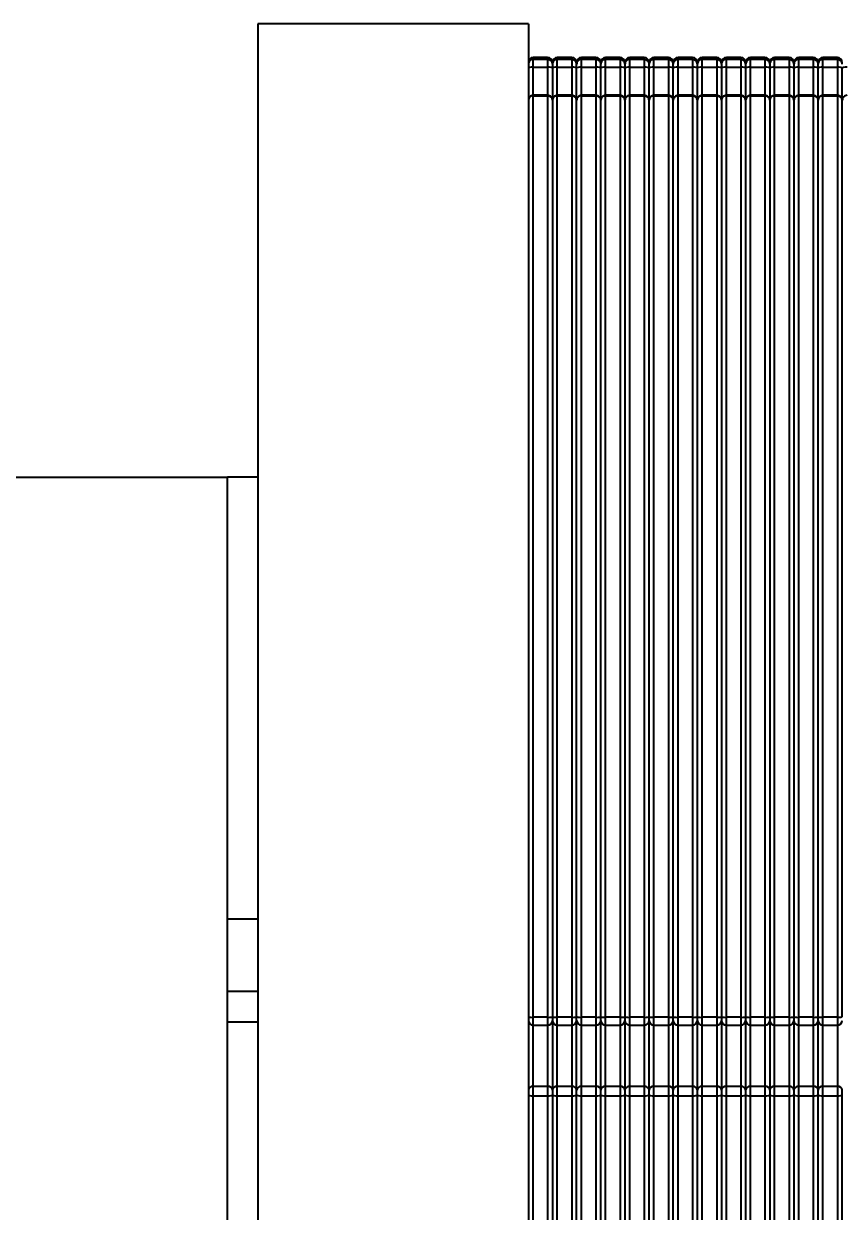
# Model space of a CAD drawing. Header units: millimetres. Extents: x 15 to 415, y 5 to 292.
# Drawn here: x 291.08 to 308.02, y 239.38 to 263.99 of the extents above; entities that cross this region are included whole.
import ezdxf

# ---------------------------------------------------------------- set-up
doc = ezdxf.new("R2010")
doc.units = ezdxf.units.MM
doc.layers.add('Geometries', color=7, linetype='Continuous')

msp = doc.modelspace()

# ---------------------------------------------------------------- linework, layer by layer
at = {"layer": 'Geometries', "linetype": 'Continuous', "lineweight": 40}
for p, q in [((301.524, 263.994), (295.924, 263.994)), ((295.924, 263.994), (295.924, 254.605)), ((301.524, 263.994), (301.524, 263.194)), ((301.524, 263.194), (301.524, 263.157)), ((301.524, 263.157), (301.524, 263.077)), ((301.624, 263.257), (301.624, 263.294)), ((301.924, 263.294), (301.624, 263.294)), ((301.924, 263.257), (301.624, 263.257)), ((301.624, 263.097), (301.624, 263.257)), ((301.624, 263.097), (301.924, 263.097)), ((301.624, 262.513), (301.624, 263.097)), ((301.924, 263.294), (301.924, 263.257)), ((301.924, 263.257), (301.924, 263.097)), ((301.924, 263.097), (301.924, 262.513)), ((302.024, 263.194), (302.024, 263.157)), ((302.024, 263.157), (302.024, 263.077)), ((302.424, 263.294), (302.124, 263.294)), ((302.124, 263.257), (302.124, 263.294)), ((302.124, 263.097), (302.124, 263.257)), ((302.424, 263.257), (302.124, 263.257)), ((302.124, 263.097), (302.424, 263.097)), ((302.124, 262.513), (302.124, 263.097)), ((302.424, 263.294), (302.424, 263.257)), ((302.424, 263.257), (302.424, 263.097)), ((302.424, 263.097), (302.424, 262.513)), ((302.524, 263.157), (302.524, 263.194)), ((302.524, 263.077), (302.524, 263.157)), ((302.624, 263.257), (302.624, 263.294)), ((302.924, 263.294), (302.624, 263.294)), ((302.624, 263.097), (302.624, 263.257)), ((302.924, 263.257), (302.624, 263.257)), ((302.624, 263.097), (302.924, 263.097)), ((302.624, 262.513), (302.624, 263.097)), ((302.924, 263.294), (302.924, 263.257)), ((302.924, 263.257), (302.924, 263.097)), ((302.924, 263.097), (302.924, 262.513)), ((303.024, 263.157), (303.024, 263.194)), ((303.024, 263.077), (303.024, 263.157)), ((303.424, 263.294), (303.124, 263.294)), ((303.124, 263.257), (303.124, 263.294)), ((303.424, 263.257), (303.124, 263.257)), ((303.124, 263.097), (303.124, 263.257)), ((303.124, 263.097), (303.424, 263.097)), ((303.124, 262.513), (303.124, 263.097)), ((303.424, 263.294), (303.424, 263.257)), ((303.424, 263.257), (303.424, 263.097)), ((303.424, 263.097), (303.424, 262.513)), ((303.524, 263.194), (303.524, 263.157)), ((303.524, 263.157), (303.524, 263.077)), ((303.924, 263.294), (303.624, 263.294)), ((303.624, 263.257), (303.624, 263.294)), ((303.924, 263.257), (303.624, 263.257)), ((303.624, 263.097), (303.624, 263.257)), ((303.624, 263.097), (303.924, 263.097)), ((303.624, 262.513), (303.624, 263.097)), ((303.924, 263.294), (303.924, 263.257)), ((303.924, 263.257), (303.924, 263.097)), ((303.924, 263.097), (303.924, 262.513)), ((304.024, 263.157), (304.024, 263.194)), ((304.024, 263.077), (304.024, 263.157)), ((304.424, 263.294), (304.124, 263.294)), ((304.124, 263.257), (304.124, 263.294)), ((304.424, 263.257), (304.124, 263.257)), ((304.124, 263.097), (304.124, 263.257)), ((304.124, 263.097), (304.424, 263.097)), ((304.124, 262.513), (304.124, 263.097)), ((304.424, 263.294), (304.424, 263.257)), ((304.424, 263.257), (304.424, 263.097)), ((304.424, 263.097), (304.424, 262.513)), ((304.524, 263.157), (304.524, 263.194)), ((304.524, 263.077), (304.524, 263.157)), ((304.924, 263.294), (304.624, 263.294)), ((304.624, 263.257), (304.624, 263.294)), ((304.924, 263.257), (304.624, 263.257)), ((304.624, 263.097), (304.624, 263.257)), ((304.624, 262.513), (304.624, 263.097)), ((304.624, 263.097), (304.924, 263.097)), ((304.924, 263.294), (304.924, 263.257)), ((304.924, 263.257), (304.924, 263.097)), ((304.924, 263.097), (304.924, 262.513)), ((305.024, 263.157), (305.024, 263.194)), ((305.024, 263.077), (305.024, 263.157)), ((305.424, 263.294), (305.124, 263.294)), ((305.124, 263.257), (305.124, 263.294)), ((305.124, 263.097), (305.124, 263.257)), ((305.424, 263.257), (305.124, 263.257)), ((305.124, 263.097), (305.424, 263.097)), ((305.124, 262.513), (305.124, 263.097)), ((305.424, 263.294), (305.424, 263.257)), ((305.424, 263.257), (305.424, 263.097)), ((305.424, 263.097), (305.424, 262.513)), ((305.524, 263.194), (305.524, 263.157)), ((305.524, 263.157), (305.524, 263.077)), ((305.924, 263.294), (305.624, 263.294)), ((305.624, 263.257), (305.624, 263.294)), ((305.924, 263.257), (305.624, 263.257)), ((305.624, 263.097), (305.624, 263.257)), ((305.624, 263.097), (305.924, 263.097)), ((305.624, 262.513), (305.624, 263.097)), ((305.924, 263.294), (305.924, 263.257)), ((305.924, 263.257), (305.924, 263.097)), ((305.924, 263.097), (305.924, 262.513)), ((306.024, 263.194), (306.024, 263.157)), ((306.024, 263.157), (306.024, 263.077)), ((306.424, 263.294), (306.124, 263.294)), ((306.124, 263.257), (306.124, 263.294)), ((306.424, 263.257), (306.124, 263.257)), ((306.124, 263.097), (306.124, 263.257)), ((306.124, 263.097), (306.424, 263.097)), ((306.124, 262.513), (306.124, 263.097)), ((306.424, 263.294), (306.424, 263.257)), ((306.424, 263.257), (306.424, 263.097)), ((306.424, 263.097), (306.424, 262.513)), ((306.524, 263.194), (306.524, 263.157)), ((306.524, 263.157), (306.524, 263.077)), ((306.924, 263.294), (306.624, 263.294)), ((306.624, 263.257), (306.624, 263.294)), ((306.924, 263.257), (306.624, 263.257)), ((306.624, 263.097), (306.624, 263.257)), ((306.624, 263.097), (306.924, 263.097)), ((306.624, 262.513), (306.624, 263.097)), ((306.924, 263.294), (306.924, 263.257)), ((306.924, 263.257), (306.924, 263.097)), ((306.924, 263.097), (306.924, 262.513)), ((307.024, 263.194), (307.024, 263.157)), ((307.024, 263.157), (307.024, 263.077)), ((307.124, 263.257), (307.124, 263.294)), ((307.424, 263.294), (307.124, 263.294)), ((307.424, 263.257), (307.124, 263.257)), ((307.124, 263.097), (307.124, 263.257)), ((307.124, 263.097), (307.424, 263.097)), ((307.124, 262.513), (307.124, 263.097)), ((307.424, 263.294), (307.424, 263.257)), ((307.424, 263.257), (307.424, 263.097)), ((307.424, 263.097), (307.424, 262.513)), ((307.524, 263.157), (307.524, 263.194)), ((307.524, 263.077), (307.524, 263.157)), ((307.624, 263.257), (307.624, 263.294)), ((307.924, 263.294), (307.624, 263.294)), ((307.924, 263.257), (307.624, 263.257)), ((307.624, 263.097), (307.624, 263.257)), ((307.624, 263.097), (307.924, 263.097)), ((307.624, 262.513), (307.624, 263.097)), ((307.924, 263.294), (307.924, 263.257)), ((307.924, 263.257), (307.924, 263.097)), ((307.924, 263.097), (307.924, 262.513)), ((308.024, 263.157), (308.024, 263.194)), ((301.524, 263.077), (301.524, 262.413)), ((302.024, 263.077), (302.024, 262.413)), ((302.524, 262.413), (302.524, 263.077)), ((303.024, 262.413), (303.024, 263.077)), ((303.524, 263.077), (303.524, 262.413)), ((304.024, 262.413), (304.024, 263.077)), ((304.524, 262.413), (304.524, 263.077)), ((305.024, 262.413), (305.024, 263.077)), ((305.524, 263.077), (305.524, 262.413)), ((306.024, 263.077), (306.024, 262.413)), ((306.524, 263.077), (306.524, 262.413)), ((307.024, 263.077), (307.024, 262.413)), ((307.524, 262.413), (307.524, 263.077)), ((308.024, 262.413), (308.024, 263.077)), ((301.524, 262.413), (301.524, 262.409)), ((301.524, 262.409), (301.524, 243.432)), ((301.924, 262.513), (301.624, 262.513)), ((301.624, 262.504), (301.624, 262.513)), ((301.624, 262.504), (301.924, 262.504)), ((301.624, 243.419), (301.624, 262.504)), ((301.924, 262.513), (301.924, 262.504)), ((301.924, 262.504), (301.924, 243.419)), ((302.024, 262.413), (302.024, 262.409)), ((302.024, 262.409), (302.024, 243.432)), ((302.424, 262.513), (302.124, 262.513)), ((302.124, 262.504), (302.124, 262.513)), ((302.124, 262.504), (302.424, 262.504)), ((302.124, 243.419), (302.124, 262.504)), ((302.424, 262.513), (302.424, 262.504)), ((302.424, 262.504), (302.424, 243.419)), ((302.524, 262.409), (302.524, 262.413)), ((302.524, 243.432), (302.524, 262.409)), ((302.924, 262.513), (302.624, 262.513)), ((302.624, 262.504), (302.624, 262.513)), ((302.624, 262.504), (302.924, 262.504)), ((302.624, 243.419), (302.624, 262.504)), ((302.924, 262.513), (302.924, 262.504)), ((302.924, 262.504), (302.924, 243.419)), ((303.024, 262.409), (303.024, 262.413)), ((303.024, 243.432), (303.024, 262.409)), ((303.424, 262.513), (303.124, 262.513)), ((303.124, 262.504), (303.124, 262.513)), ((303.124, 262.504), (303.424, 262.504)), ((303.124, 243.419), (303.124, 262.504)), ((303.424, 262.513), (303.424, 262.504)), ((303.424, 262.504), (303.424, 243.419)), ((303.524, 262.413), (303.524, 262.409)), ((303.524, 262.409), (303.524, 243.432)), ((303.924, 262.513), (303.624, 262.513)), ((303.624, 262.504), (303.624, 262.513)), ((303.624, 262.504), (303.924, 262.504)), ((303.624, 243.419), (303.624, 262.504)), ((303.924, 262.513), (303.924, 262.504)), ((303.924, 262.504), (303.924, 243.419)), ((304.024, 262.409), (304.024, 262.413)), ((304.024, 243.432), (304.024, 262.409)), ((304.424, 262.513), (304.124, 262.513)), ((304.124, 262.504), (304.124, 262.513)), ((304.124, 262.504), (304.424, 262.504)), ((304.124, 243.419), (304.124, 262.504)), ((304.424, 262.513), (304.424, 262.504)), ((304.424, 262.504), (304.424, 243.419)), ((304.524, 262.409), (304.524, 262.413)), ((304.524, 243.432), (304.524, 262.409)), ((304.924, 262.513), (304.624, 262.513)), ((304.624, 262.504), (304.624, 262.513)), ((304.624, 262.504), (304.924, 262.504)), ((304.624, 243.419), (304.624, 262.504)), ((304.924, 262.513), (304.924, 262.504)), ((304.924, 262.504), (304.924, 243.419)), ((305.024, 262.409), (305.024, 262.413)), ((305.024, 243.432), (305.024, 262.409)), ((305.424, 262.513), (305.124, 262.513)), ((305.124, 262.504), (305.124, 262.513)), ((305.124, 262.504), (305.424, 262.504)), ((305.124, 243.419), (305.124, 262.504)), ((305.424, 262.513), (305.424, 262.504)), ((305.424, 262.504), (305.424, 243.419)), ((305.524, 262.413), (305.524, 262.409)), ((305.524, 262.409), (305.524, 243.432)), ((305.924, 262.513), (305.624, 262.513)), ((305.624, 262.504), (305.624, 262.513)), ((305.624, 262.504), (305.924, 262.504)), ((305.624, 243.419), (305.624, 262.504)), ((305.924, 262.513), (305.924, 262.504)), ((305.924, 262.504), (305.924, 243.419)), ((306.024, 262.413), (306.024, 262.409)), ((306.024, 262.409), (306.024, 243.432)), ((306.424, 262.513), (306.124, 262.513)), ((306.124, 262.504), (306.124, 262.513)), ((306.124, 262.504), (306.424, 262.504)), ((306.124, 243.419), (306.124, 262.504)), ((306.424, 262.513), (306.424, 262.504)), ((306.424, 262.504), (306.424, 243.419)), ((306.524, 262.413), (306.524, 262.409)), ((306.524, 262.409), (306.524, 243.432)), ((306.924, 262.513), (306.624, 262.513)), ((306.624, 262.504), (306.624, 262.513)), ((306.624, 262.504), (306.924, 262.504)), ((306.624, 243.419), (306.624, 262.504)), ((306.924, 262.513), (306.924, 262.504)), ((306.924, 262.504), (306.924, 243.419)), ((307.024, 262.413), (307.024, 262.409)), ((307.024, 262.409), (307.024, 243.432)), ((307.424, 262.513), (307.124, 262.513)), ((307.124, 262.504), (307.124, 262.513)), ((307.124, 262.504), (307.424, 262.504)), ((307.124, 243.419), (307.124, 262.504)), ((307.424, 262.513), (307.424, 262.504)), ((307.424, 262.504), (307.424, 243.419)), ((307.524, 262.409), (307.524, 262.413)), ((307.524, 243.432), (307.524, 262.409)), ((307.924, 262.513), (307.624, 262.513)), ((307.624, 262.504), (307.624, 262.513)), ((307.624, 262.504), (307.924, 262.504)), ((307.624, 243.419), (307.624, 262.504)), ((307.924, 262.513), (307.924, 262.504)), ((307.924, 262.504), (307.924, 243.419)), ((308.024, 262.409), (308.024, 262.413)), ((308.024, 243.432), (308.024, 262.409)), ((273.416, 254.605), (295.297, 254.605)), ((295.297, 245.453), (295.297, 254.605)), ((295.924, 254.605), (295.297, 254.605)), ((295.924, 254.605), (295.924, 245.453)), ((295.297, 243.962), (295.297, 245.453)), ((295.924, 245.453), (295.297, 245.453)), ((295.924, 245.453), (295.924, 243.962)), ((295.297, 243.319), (295.297, 243.962)), ((295.297, 243.962), (295.924, 243.962)), ((295.924, 243.962), (295.924, 243.319)), ((301.524, 243.432), (301.524, 243.352)), ((301.924, 243.419), (301.624, 243.419)), ((301.624, 243.258), (301.624, 243.419)), ((301.924, 243.419), (301.924, 243.258)), ((302.024, 243.432), (302.024, 243.352)), ((302.424, 243.419), (302.124, 243.419)), ((302.124, 243.258), (302.124, 243.419)), ((302.424, 243.419), (302.424, 243.258)), ((302.524, 243.352), (302.524, 243.432)), ((302.924, 243.419), (302.624, 243.419)), ((302.624, 243.258), (302.624, 243.419)), ((302.924, 243.419), (302.924, 243.258)), ((303.024, 243.352), (303.024, 243.432)), ((303.424, 243.419), (303.124, 243.419)), ((303.124, 243.258), (303.124, 243.419)), ((303.424, 243.419), (303.424, 243.258)), ((303.524, 243.432), (303.524, 243.352)), ((303.924, 243.419), (303.624, 243.419)), ((303.624, 243.258), (303.624, 243.419)), ((303.924, 243.419), (303.924, 243.258)), ((304.024, 243.352), (304.024, 243.432)), ((304.424, 243.419), (304.124, 243.419)), ((304.124, 243.258), (304.124, 243.419)), ((304.424, 243.419), (304.424, 243.258)), ((304.524, 243.352), (304.524, 243.432)), ((304.924, 243.419), (304.624, 243.419)), ((304.624, 243.258), (304.624, 243.419)), ((304.924, 243.419), (304.924, 243.258)), ((305.024, 243.352), (305.024, 243.432)), ((305.424, 243.419), (305.124, 243.419)), ((305.124, 243.258), (305.124, 243.419)), ((305.424, 243.419), (305.424, 243.258)), ((305.524, 243.432), (305.524, 243.352)), ((305.924, 243.419), (305.624, 243.419)), ((305.624, 243.258), (305.624, 243.419)), ((305.924, 243.419), (305.924, 243.258)), ((306.024, 243.432), (306.024, 243.352)), ((306.424, 243.419), (306.124, 243.419)), ((306.124, 243.258), (306.124, 243.419)), ((306.424, 243.419), (306.424, 243.258)), ((306.524, 243.432), (306.524, 243.352)), ((306.924, 243.419), (306.624, 243.419)), ((306.624, 243.258), (306.624, 243.419)), ((306.924, 243.419), (306.924, 243.258)), ((307.024, 243.432), (307.024, 243.352)), ((307.424, 243.419), (307.124, 243.419)), ((307.124, 243.258), (307.124, 243.419)), ((307.424, 243.419), (307.424, 243.258)), ((307.524, 243.352), (307.524, 243.432)), ((307.924, 243.419), (307.624, 243.419)), ((307.624, 243.258), (307.624, 243.419)), ((307.924, 243.419), (307.924, 243.258)), ((295.297, 231.509), (295.297, 243.319)), ((295.924, 243.319), (295.297, 243.319)), ((295.924, 243.319), (295.924, 227.594)), ((301.524, 243.352), (301.524, 241.914)), ((301.624, 243.258), (301.924, 243.258)), ((301.624, 241.989), (301.624, 243.258)), ((301.924, 243.258), (301.924, 241.989)), ((302.024, 243.352), (302.024, 241.914)), ((302.124, 241.989), (302.124, 243.258)), ((302.124, 243.258), (302.424, 243.258)), ((302.424, 243.258), (302.424, 241.989)), ((302.524, 241.914), (302.524, 243.352)), ((302.624, 243.258), (302.924, 243.258)), ((302.624, 241.989), (302.624, 243.258)), ((302.924, 243.258), (302.924, 241.989)), ((303.024, 241.914), (303.024, 243.352)), ((303.124, 243.258), (303.424, 243.258)), ((303.124, 241.989), (303.124, 243.258)), ((303.424, 243.258), (303.424, 241.989)), ((303.524, 243.352), (303.524, 241.914)), ((303.624, 243.258), (303.924, 243.258)), ((303.624, 241.989), (303.624, 243.258)), ((303.924, 243.258), (303.924, 241.989)), ((304.024, 241.914), (304.024, 243.352)), ((304.124, 243.258), (304.424, 243.258)), ((304.124, 241.989), (304.124, 243.258)), ((304.424, 243.258), (304.424, 241.989)), ((304.524, 241.914), (304.524, 243.352)), ((304.624, 243.258), (304.924, 243.258)), ((304.624, 241.989), (304.624, 243.258)), ((304.924, 243.258), (304.924, 241.989)), ((305.024, 241.914), (305.024, 243.352)), ((305.124, 243.258), (305.424, 243.258)), ((305.124, 241.989), (305.124, 243.258)), ((305.424, 243.258), (305.424, 241.989)), ((305.524, 243.352), (305.524, 241.914)), ((305.624, 243.258), (305.924, 243.258)), ((305.624, 241.989), (305.624, 243.258)), ((305.924, 243.258), (305.924, 241.989)), ((306.024, 243.352), (306.024, 241.914)), ((306.124, 241.989), (306.124, 243.258)), ((306.124, 243.258), (306.424, 243.258)), ((306.424, 243.258), (306.424, 241.989)), ((306.524, 243.352), (306.524, 241.914)), ((306.624, 243.258), (306.924, 243.258)), ((306.624, 241.989), (306.624, 243.258)), ((306.924, 243.258), (306.924, 241.989)), ((307.024, 243.352), (307.024, 241.914)), ((307.124, 243.258), (307.424, 243.258)), ((307.124, 241.989), (307.124, 243.258)), ((307.424, 243.258), (307.424, 241.989)), ((307.524, 241.914), (307.524, 243.352)), ((307.624, 243.258), (307.924, 243.258)), ((307.624, 241.989), (307.624, 243.258)), ((307.924, 243.258), (307.924, 241.989)), ((301.924, 241.989), (301.624, 241.989)), ((301.624, 241.793), (301.624, 241.989)), ((301.924, 241.989), (301.924, 241.793)), ((302.424, 241.989), (302.124, 241.989)), ((302.124, 241.793), (302.124, 241.989)), ((302.424, 241.989), (302.424, 241.793)), ((302.924, 241.989), (302.624, 241.989)), ((302.624, 241.793), (302.624, 241.989)), ((302.924, 241.989), (302.924, 241.793)), ((303.424, 241.989), (303.124, 241.989)), ((303.124, 241.793), (303.124, 241.989)), ((303.424, 241.989), (303.424, 241.793)), ((303.924, 241.989), (303.624, 241.989)), ((303.624, 241.793), (303.624, 241.989)), ((303.924, 241.989), (303.924, 241.793)), ((304.424, 241.989), (304.124, 241.989)), ((304.124, 241.793), (304.124, 241.989)), ((304.424, 241.989), (304.424, 241.793)), ((304.924, 241.989), (304.624, 241.989)), ((304.624, 241.793), (304.624, 241.989)), ((304.924, 241.989), (304.924, 241.793)), ((305.424, 241.989), (305.124, 241.989)), ((305.124, 241.793), (305.124, 241.989)), ((305.424, 241.989), (305.424, 241.793)), ((305.924, 241.989), (305.624, 241.989)), ((305.624, 241.793), (305.624, 241.989)), ((305.924, 241.989), (305.924, 241.793)), ((306.424, 241.989), (306.124, 241.989)), ((306.124, 241.793), (306.124, 241.989)), ((306.424, 241.989), (306.424, 241.793)), ((306.924, 241.989), (306.624, 241.989)), ((306.624, 241.793), (306.624, 241.989)), ((306.924, 241.989), (306.924, 241.793)), ((307.424, 241.989), (307.124, 241.989)), ((307.124, 241.793), (307.124, 241.989)), ((307.424, 241.989), (307.424, 241.793)), ((307.924, 241.989), (307.624, 241.989)), ((307.624, 241.793), (307.624, 241.989)), ((307.924, 241.989), (307.924, 241.793)), ((301.524, 241.914), (301.524, 241.816)), ((301.524, 241.816), (301.524, 228.394)), ((301.624, 241.793), (301.924, 241.793)), ((301.624, 228.294), (301.624, 241.793)), ((301.924, 241.793), (301.924, 228.294)), ((302.024, 241.914), (302.024, 241.816)), ((302.024, 241.816), (302.024, 228.394)), ((302.124, 241.793), (302.424, 241.793)), ((302.124, 228.294), (302.124, 241.793)), ((302.424, 241.793), (302.424, 228.294)), ((302.524, 241.816), (302.524, 241.914)), ((302.524, 228.394), (302.524, 241.816)), ((302.624, 241.793), (302.924, 241.793)), ((302.624, 228.294), (302.624, 241.793)), ((302.924, 241.793), (302.924, 228.294)), ((303.024, 241.816), (303.024, 241.914)), ((303.024, 228.394), (303.024, 241.816)), ((303.124, 241.793), (303.424, 241.793)), ((303.124, 228.294), (303.124, 241.793)), ((303.424, 241.793), (303.424, 228.294)), ((303.524, 241.914), (303.524, 241.816)), ((303.524, 241.816), (303.524, 228.394)), ((303.624, 241.793), (303.924, 241.793)), ((303.624, 228.294), (303.624, 241.793)), ((303.924, 241.793), (303.924, 228.294)), ((304.024, 241.816), (304.024, 241.914)), ((304.024, 228.394), (304.024, 241.816)), ((304.124, 241.793), (304.424, 241.793)), ((304.124, 228.294), (304.124, 241.793)), ((304.424, 241.793), (304.424, 228.294)), ((304.524, 241.816), (304.524, 241.914)), ((304.524, 228.394), (304.524, 241.816)), ((304.624, 241.793), (304.924, 241.793)), ((304.624, 228.294), (304.624, 241.793)), ((304.924, 241.793), (304.924, 228.294)), ((305.024, 241.816), (305.024, 241.914)), ((305.024, 228.394), (305.024, 241.816)), ((305.124, 241.793), (305.424, 241.793)), ((305.124, 228.294), (305.124, 241.793)), ((305.424, 241.793), (305.424, 228.294)), ((305.524, 241.914), (305.524, 241.816)), ((305.524, 241.816), (305.524, 228.394)), ((305.624, 241.793), (305.924, 241.793)), ((305.624, 228.294), (305.624, 241.793)), ((305.924, 241.793), (305.924, 228.294)), ((306.024, 241.914), (306.024, 241.816)), ((306.024, 241.816), (306.024, 228.394)), ((306.124, 241.793), (306.424, 241.793)), ((306.124, 228.294), (306.124, 241.793)), ((306.424, 241.793), (306.424, 228.294)), ((306.524, 241.914), (306.524, 241.816)), ((306.524, 241.816), (306.524, 228.394)), ((306.624, 241.793), (306.924, 241.793)), ((306.624, 228.294), (306.624, 241.793)), ((306.924, 241.793), (306.924, 228.294)), ((307.024, 241.914), (307.024, 241.816)), ((307.024, 241.816), (307.024, 228.394)), ((307.124, 241.793), (307.424, 241.793)), ((307.124, 228.294), (307.124, 241.793)), ((307.424, 241.793), (307.424, 228.294)), ((307.524, 241.816), (307.524, 241.914)), ((307.524, 228.394), (307.524, 241.816)), ((307.624, 241.793), (307.924, 241.793)), ((307.624, 228.294), (307.624, 241.793)), ((307.924, 241.793), (307.924, 228.294)), ((308.024, 241.816), (308.024, 241.914)), ((308.024, 228.394), (308.024, 241.816))]:
    msp.add_line(p, q, dxfattribs=at)
for centre, start, end in [((301.624, 263.194), 90, 180), ((301.924, 263.194), 0, 90), ((302.124, 263.194), 90, 180), ((302.424, 263.194), 0, 90), ((302.624, 263.194), 90, 180), ((302.924, 263.194), 0, 90), ((303.124, 263.194), 90, 180), ((303.424, 263.194), 0, 90), ((303.624, 263.194), 90, 180), ((303.924, 263.194), 0, 90), ((304.124, 263.194), 90, 180), ((304.424, 263.194), 0, 90), ((304.624, 263.194), 90, 180), ((304.924, 263.194), 0, 90), ((305.124, 263.194), 90, 180), ((305.424, 263.194), 0, 90), ((305.624, 263.194), 90, 180), ((305.924, 263.194), 0, 90), ((306.124, 263.194), 90, 180), ((306.424, 263.194), 0, 90), ((306.624, 263.194), 90, 180), ((306.924, 263.194), 0, 90), ((307.124, 263.194), 90, 180), ((307.424, 263.194), 0, 90), ((307.624, 263.194), 90, 180), ((307.924, 263.194), 0, 90), ((301.624, 262.413), 90.0002, 180.0072), ((301.924, 262.413), 359.9928, 89.9998), ((302.124, 262.413), 90.0002, 180.0072), ((302.424, 262.413), 359.9928, 89.9998), ((302.624, 262.413), 90.0002, 180.0072), ((302.924, 262.413), 359.9928, 89.9998), ((303.124, 262.413), 90.0002, 180.0072), ((303.424, 262.413), 359.9928, 89.9998), ((303.624, 262.413), 90.0002, 180.0072), ((303.924, 262.413), 359.9928, 89.9998), ((304.124, 262.413), 90.0002, 180.0072), ((304.424, 262.413), 359.9928, 89.9998), ((304.624, 262.413), 90.0002, 180.0072), ((304.924, 262.413), 359.9928, 89.9998), ((305.124, 262.413), 90.0002, 180.0072), ((305.424, 262.413), 359.9928, 89.9998), ((305.624, 262.413), 90.0002, 180.0072), ((305.924, 262.413), 359.9928, 89.9998), ((306.124, 262.413), 90.0002, 180.0072), ((306.424, 262.413), 359.9928, 89.9998), ((306.624, 262.413), 90.0002, 180.0072), ((306.924, 262.413), 359.9928, 89.9998), ((307.124, 262.413), 90.0002, 180.0072), ((307.424, 262.413), 359.9928, 89.9998), ((307.624, 262.413), 90.0002, 180.0072), ((307.924, 262.413), 359.9928, 89.9998), ((308.124, 262.413), 90.0002, 180.0072)]:
    msp.add_arc(centre, 0.1, start, end, dxfattribs=at)
for centre, major_axis, ratio, start_param, end_param in [((301.624, 263.157), (0.1, 0), 0.997878, 1.570796, 3.141593), ((301.624, 263.077), (0.1, 0), 0.197625, 1.570796, 3.141593), ((301.924, 263.157), (-0.1, 0), 0.997878, 3.141593, 4.712389), ((301.924, 263.077), (0.1, 0), 0.197625, 0, 1.570796), ((302.124, 263.157), (0.1, 0), 0.997878, 1.570796, 3.141593), ((302.124, 263.077), (0.1, 0), 0.197625, 1.570796, 3.141593), ((302.424, 263.157), (-0.1, 0), 0.997878, 3.141593, 4.712389), ((302.424, 263.077), (0.1, 0), 0.197625, 0, 1.570796), ((302.624, 263.157), (0.1, 0), 0.997878, 1.570796, 3.141593), ((302.624, 263.077), (0.1, 0), 0.197625, 1.570796, 3.141593), ((302.924, 263.157), (-0.1, 0), 0.997878, 3.141593, 4.712389), ((302.924, 263.077), (0.1, 0), 0.197625, 0, 1.570796), ((303.124, 263.157), (0.1, 0), 0.997878, 1.570796, 3.141593), ((303.124, 263.077), (0.1, 0), 0.197625, 1.570796, 3.141593), ((303.424, 263.157), (-0.1, 0), 0.997878, 3.141593, 4.712389), ((303.424, 263.077), (0.1, 0), 0.197625, 0, 1.570796), ((303.624, 263.157), (0.1, 0), 0.997878, 1.570796, 3.141593), ((303.624, 263.077), (0.1, 0), 0.197625, 1.570796, 3.141593), ((303.924, 263.157), (-0.1, 0), 0.997878, 3.141593, 4.712389), ((303.924, 263.077), (0.1, 0), 0.197625, 0, 1.570796), ((304.124, 263.157), (0.1, 0), 0.997878, 1.570796, 3.141593), ((304.124, 263.077), (0.1, 0), 0.197625, 1.570796, 3.141593), ((304.424, 263.157), (-0.1, 0), 0.997878, 3.141593, 4.712389), ((304.424, 263.077), (0.1, 0), 0.197625, 0, 1.570796), ((304.624, 263.157), (0.1, 0), 0.997878, 1.570796, 3.141593), ((304.624, 263.077), (0.1, 0), 0.197625, 1.570796, 3.141593), ((304.924, 263.157), (-0.1, 0), 0.997878, 3.141593, 4.712389), ((304.924, 263.077), (0.1, 0), 0.197625, 0, 1.570796), ((305.124, 263.157), (0.1, 0), 0.997878, 1.570796, 3.141593), ((305.124, 263.077), (0.1, 0), 0.197625, 1.570796, 3.141593), ((305.424, 263.157), (-0.1, 0), 0.997878, 3.141593, 4.712389), ((305.424, 263.077), (0.1, 0), 0.197625, 0, 1.570796), ((305.624, 263.157), (0.1, 0), 0.997878, 1.570796, 3.141593), ((305.624, 263.077), (0.1, 0), 0.197625, 1.570796, 3.141593), ((305.924, 263.157), (-0.1, 0), 0.997878, 3.141593, 4.712389), ((305.924, 263.077), (0.1, 0), 0.197625, 0, 1.570796), ((306.124, 263.157), (0.1, 0), 0.997878, 1.570796, 3.141593), ((306.124, 263.077), (0.1, 0), 0.197625, 1.570796, 3.141593), ((306.424, 263.157), (-0.1, 0), 0.997878, 3.141593, 4.712389), ((306.424, 263.077), (0.1, 0), 0.197625, 0, 1.570796), ((306.624, 263.157), (0.1, 0), 0.997878, 1.570796, 3.141593), ((306.624, 263.077), (0.1, 0), 0.197625, 1.570796, 3.141593), ((306.924, 263.157), (-0.1, 0), 0.997878, 3.141593, 4.712389), ((306.924, 263.077), (0.1, 0), 0.197625, 0, 1.570796), ((307.124, 263.157), (0.1, 0), 0.997878, 1.570796, 3.141593), ((307.124, 263.077), (0.1, 0), 0.197625, 1.570796, 3.141593), ((307.424, 263.157), (-0.1, 0), 0.997878, 3.141593, 4.712389), ((307.424, 263.077), (0.1, 0), 0.197625, 0, 1.570796), ((307.624, 263.157), (0.1, 0), 0.997878, 1.570796, 3.141593), ((307.624, 263.077), (0.1, 0), 0.197625, 1.570796, 3.141593), ((307.924, 263.157), (-0.1, 0), 0.997878, 3.141593, 4.712389), ((307.924, 263.077), (0.1, 0), 0.197625, 0, 1.570796), ((308.124, 263.077), (0.1, 0), 0.197625, 1.570796, 3.141593), ((301.624, 262.409), (0.1, 0), 0.954839, 1.570796, 3.141593), ((301.924, 262.409), (-0.1, 0), 0.954839, 3.141593, 4.712389), ((302.124, 262.409), (0.1, 0), 0.954839, 1.570796, 3.141593), ((302.424, 262.409), (-0.1, 0), 0.954839, 3.141593, 4.712389), ((302.624, 262.409), (0.1, 0), 0.954839, 1.570796, 3.141593), ((302.924, 262.409), (-0.1, 0), 0.954839, 3.141593, 4.712389), ((303.124, 262.409), (0.1, 0), 0.954839, 1.570796, 3.141593), ((303.424, 262.409), (-0.1, 0), 0.954839, 3.141593, 4.712389), ((303.624, 262.409), (0.1, 0), 0.954839, 1.570796, 3.141593), ((303.924, 262.409), (-0.1, 0), 0.954839, 3.141593, 4.712389), ((304.124, 262.409), (0.1, 0), 0.954839, 1.570796, 3.141593), ((304.424, 262.409), (-0.1, 0), 0.954839, 3.141593, 4.712389), ((304.624, 262.409), (0.1, 0), 0.954839, 1.570796, 3.141593), ((304.924, 262.409), (-0.1, 0), 0.954839, 3.141593, 4.712389), ((305.124, 262.409), (0.1, 0), 0.954839, 1.570796, 3.141593), ((305.424, 262.409), (-0.1, 0), 0.954839, 3.141593, 4.712389), ((305.624, 262.409), (0.1, 0), 0.954839, 1.570796, 3.141593), ((305.924, 262.409), (-0.1, 0), 0.954839, 3.141593, 4.712389), ((306.124, 262.409), (0.1, 0), 0.954839, 1.570796, 3.141593), ((306.424, 262.409), (-0.1, 0), 0.954839, 3.141593, 4.712389), ((306.624, 262.409), (0.1, 0), 0.954839, 1.570796, 3.141593), ((306.924, 262.409), (-0.1, 0), 0.954839, 3.141593, 4.712389), ((307.124, 262.409), (0.1, 0), 0.954839, 1.570796, 3.141593), ((307.424, 262.409), (-0.1, 0), 0.954839, 3.141593, 4.712389), ((307.624, 262.409), (0.1, 0), 0.954839, 1.570796, 3.141593), ((307.924, 262.409), (-0.1, 0), 0.954839, 3.141593, 4.712389), ((301.624, 243.432), (-0.1, 0), 0.135745, 0, 1.570796), ((301.924, 243.432), (0.1, 0), 0.135745, 4.712389, 6.283185), ((302.124, 243.432), (-0.1, 0), 0.135745, 0, 1.570796), ((302.424, 243.432), (0.1, 0), 0.135745, 4.712389, 6.283185), ((302.624, 243.432), (-0.1, 0), 0.135745, 0, 1.570796), ((302.924, 243.432), (0.1, 0), 0.135745, 4.712389, 6.283185), ((303.124, 243.432), (-0.1, 0), 0.135745, 0, 1.570796), ((303.424, 243.432), (0.1, 0), 0.135745, 4.712389, 6.283185), ((303.624, 243.432), (-0.1, 0), 0.135745, 0, 1.570796), ((303.924, 243.432), (0.1, 0), 0.135745, 4.712389, 6.283185), ((304.124, 243.432), (-0.1, 0), 0.135745, 0, 1.570796), ((304.424, 243.432), (0.1, 0), 0.135745, 4.712389, 6.283185), ((304.624, 243.432), (-0.1, 0), 0.135745, 0, 1.570796), ((304.924, 243.432), (0.1, 0), 0.135745, 4.712389, 6.283185), ((305.124, 243.432), (-0.1, 0), 0.135745, 0, 1.570796), ((305.424, 243.432), (0.1, 0), 0.135745, 4.712389, 6.283185), ((305.624, 243.432), (-0.1, 0), 0.135745, 0, 1.570796), ((305.924, 243.432), (0.1, 0), 0.135745, 4.712389, 6.283185), ((306.124, 243.432), (-0.1, 0), 0.135745, 0, 1.570796), ((306.424, 243.432), (0.1, 0), 0.135745, 4.712389, 6.283185), ((306.624, 243.432), (-0.1, 0), 0.135745, 0, 1.570796), ((306.924, 243.432), (0.1, 0), 0.135745, 4.712389, 6.283185), ((307.124, 243.432), (-0.1, 0), 0.135745, 0, 1.570796), ((307.424, 243.432), (0.1, 0), 0.135745, 4.712389, 6.283185), ((307.624, 243.432), (-0.1, 0), 0.135745, 0, 1.570796), ((307.924, 243.432), (0.1, 0), 0.135745, 4.712389, 6.283185), ((301.624, 243.352), (-0.1, 0), 0.938795, 0, 1.570796), ((301.924, 243.352), (0.1, 0), 0.938795, 4.712389, 6.283185), ((302.124, 243.352), (-0.1, 0), 0.938795, 0, 1.570796), ((302.424, 243.352), (0.1, 0), 0.938795, 4.712389, 6.283185), ((302.624, 243.352), (-0.1, 0), 0.938795, 0, 1.570796), ((302.924, 243.352), (0.1, 0), 0.938795, 4.712389, 6.283185), ((303.124, 243.352), (-0.1, 0), 0.938795, 0, 1.570796), ((303.424, 243.352), (0.1, 0), 0.938795, 4.712389, 6.283185), ((303.624, 243.352), (-0.1, 0), 0.938795, 0, 1.570796), ((303.924, 243.352), (0.1, 0), 0.938795, 4.712389, 6.283185), ((304.124, 243.352), (-0.1, 0), 0.938795, 0, 1.570796), ((304.424, 243.352), (0.1, 0), 0.938795, 4.712389, 6.283185), ((304.624, 243.352), (-0.1, 0), 0.938795, 0, 1.570796), ((304.924, 243.352), (0.1, 0), 0.938795, 4.712389, 6.283185), ((305.124, 243.352), (-0.1, 0), 0.938795, 0, 1.570796), ((305.424, 243.352), (0.1, 0), 0.938795, 4.712389, 6.283185), ((305.624, 243.352), (-0.1, 0), 0.938795, 0, 1.570796), ((305.924, 243.352), (0.1, 0), 0.938795, 4.712389, 6.283185), ((306.124, 243.352), (-0.1, 0), 0.938795, 0, 1.570796), ((306.424, 243.352), (0.1, 0), 0.938795, 4.712389, 6.283185), ((306.624, 243.352), (-0.1, 0), 0.938795, 0, 1.570796), ((306.924, 243.352), (0.1, 0), 0.938795, 4.712389, 6.283185), ((307.124, 243.352), (-0.1, 0), 0.938795, 0, 1.570796), ((307.424, 243.352), (0.1, 0), 0.938795, 4.712389, 6.283185), ((307.624, 243.352), (-0.1, 0), 0.938795, 0, 1.570796), ((307.924, 243.352), (0.1, 0), 0.938795, 4.712389, 6.283185), ((301.624, 241.914), (-0.1, 0), 0.75278, 4.712389, 6.283185), ((301.924, 241.914), (-0.1, 0), 0.75278, 3.141593, 4.712389), ((302.124, 241.914), (-0.1, 0), 0.75278, 4.712389, 6.283185), ((302.424, 241.914), (-0.1, 0), 0.75278, 3.141593, 4.712389), ((302.624, 241.914), (-0.1, 0), 0.75278, 4.712389, 6.283185), ((302.924, 241.914), (-0.1, 0), 0.75278, 3.141593, 4.712389), ((303.124, 241.914), (-0.1, 0), 0.75278, 4.712389, 6.283185), ((303.424, 241.914), (-0.1, 0), 0.75278, 3.141593, 4.712389), ((303.624, 241.914), (-0.1, 0), 0.75278, 4.712389, 6.283185), ((303.924, 241.914), (-0.1, 0), 0.75278, 3.141593, 4.712389), ((304.124, 241.914), (-0.1, 0), 0.75278, 4.712389, 6.283185), ((304.424, 241.914), (-0.1, 0), 0.75278, 3.141593, 4.712389), ((304.624, 241.914), (-0.1, 0), 0.75278, 4.712389, 6.283185), ((304.924, 241.914), (-0.1, 0), 0.75278, 3.141593, 4.712389), ((305.124, 241.914), (-0.1, 0), 0.75278, 4.712389, 6.283185), ((305.424, 241.914), (-0.1, 0), 0.75278, 3.141593, 4.712389), ((305.624, 241.914), (-0.1, 0), 0.75278, 4.712389, 6.283185), ((305.924, 241.914), (-0.1, 0), 0.75278, 3.141593, 4.712389), ((306.124, 241.914), (-0.1, 0), 0.75278, 4.712389, 6.283185), ((306.424, 241.914), (-0.1, 0), 0.75278, 3.141593, 4.712389), ((306.624, 241.914), (-0.1, 0), 0.75278, 4.712389, 6.283185), ((306.924, 241.914), (-0.1, 0), 0.75278, 3.141593, 4.712389), ((307.124, 241.914), (-0.1, 0), 0.75278, 4.712389, 6.283185), ((307.424, 241.914), (-0.1, 0), 0.75278, 3.141593, 4.712389), ((307.624, 241.914), (-0.1, 0), 0.75278, 4.712389, 6.283185), ((307.924, 241.914), (-0.1, 0), 0.75278, 3.141593, 4.712389), ((301.624, 241.816), (-0.1, 0), 0.228635, 0, 1.570796), ((301.924, 241.816), (0.1, 0), 0.228635, 4.712389, 6.283185), ((302.124, 241.816), (-0.1, 0), 0.228635, 0, 1.570796), ((302.424, 241.816), (0.1, 0), 0.228635, 4.712389, 6.283185), ((302.624, 241.816), (-0.1, 0), 0.228635, 0, 1.570796), ((302.924, 241.816), (0.1, 0), 0.228635, 4.712389, 6.283185), ((303.124, 241.816), (-0.1, 0), 0.228635, 0, 1.570796), ((303.424, 241.816), (0.1, 0), 0.228635, 4.712389, 6.283185), ((303.624, 241.816), (-0.1, 0), 0.228635, 0, 1.570796), ((303.924, 241.816), (0.1, 0), 0.228635, 4.712389, 6.283185), ((304.124, 241.816), (-0.1, 0), 0.228635, 0, 1.570796), ((304.424, 241.816), (0.1, 0), 0.228635, 4.712389, 6.283185), ((304.624, 241.816), (-0.1, 0), 0.228635, 0, 1.570796), ((304.924, 241.816), (0.1, 0), 0.228635, 4.712389, 6.283185), ((305.124, 241.816), (-0.1, 0), 0.228635, 0, 1.570796), ((305.424, 241.816), (0.1, 0), 0.228635, 4.712389, 6.283185), ((305.624, 241.816), (-0.1, 0), 0.228635, 0, 1.570796), ((305.924, 241.816), (0.1, 0), 0.228635, 4.712389, 6.283185), ((306.124, 241.816), (-0.1, 0), 0.228635, 0, 1.570796), ((306.424, 241.816), (0.1, 0), 0.228635, 4.712389, 6.283185), ((306.624, 241.816), (-0.1, 0), 0.228635, 0, 1.570796), ((306.924, 241.816), (0.1, 0), 0.228635, 4.712389, 6.283185), ((307.124, 241.816), (-0.1, 0), 0.228635, 0, 1.570796), ((307.424, 241.816), (0.1, 0), 0.228635, 4.712389, 6.283185), ((307.624, 241.816), (-0.1, 0), 0.228635, 0, 1.570796), ((307.924, 241.816), (0.1, 0), 0.228635, 4.712389, 6.283185)]:
    msp.add_ellipse(centre, major_axis=major_axis, ratio=ratio, start_param=start_param, end_param=end_param, dxfattribs=at)

doc.saveas('drawing.dxf')
